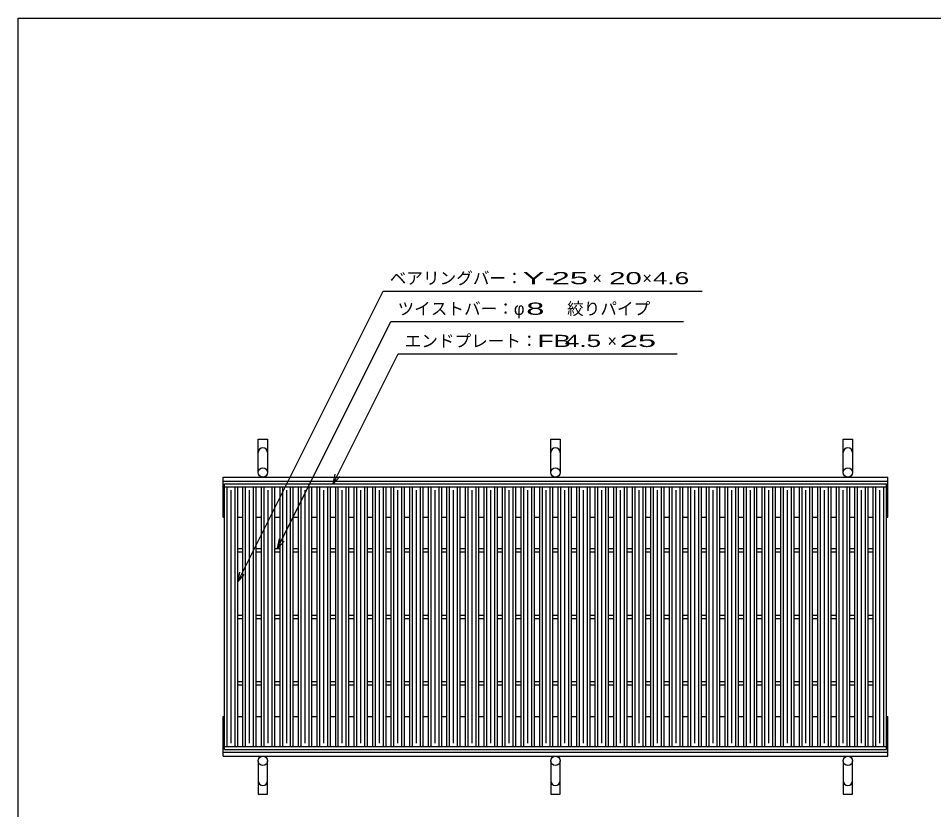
# Model space of a CAD drawing. Units: millimetres, scale not verified. Extents: x -1820 to 1724, y -1285 to 1059.
# Drawn here: x -1736 to -359, y -132 to 1059 of the extents above; entities that cross this region are included whole.
import ezdxf
from ezdxf.enums import TextEntityAlignment as Align

# ---------------------------------------------------------------- set-up
doc = ezdxf.new("R2010")
doc.units = ezdxf.units.MM
doc.header["$LTSCALE"] = 10
for name, color, linetype, lineweight in [('0_2', 150, 'Continuous', 25), ('16', 3, 'Continuous', 25), ('19', 6, 'Continuous', 25), ('22', 2, 'Continuous', 25)]:
    doc.layers.add(name, color=color, linetype=linetype, lineweight=lineweight)
doc.styles.add('ベクトル', font='')
doc.styles.get('ベクトル').set_extended_font_data('ベクトル')

msp = doc.modelspace()

# ---------------------------------------------------------------- linework, layer by layer
at = {"layer": '0_2'}
for p, q in [((-1736, -1141), (-1736, 1059)), ((-1736, 1059), (1724, 1059))]:
    msp.add_line(p, q, dxfattribs=at)
at = {"layer": '16'}
for p, q in [((-1426, 358.5), (-430, 358.5)), ((-1426, 354), (-1426, 358.5)), ((-430, 354), (-430, 358.5)), ((-1426, 354), (-430, 354)), ((-1426, -37), (-1426, 354)), ((-1426, 354), (-1406, 354)), ((-1422, -37), (-1422, 354)), ((-1416, -32), (-1416, 349)), ((-1410, -37), (-1410, 354)), ((-1406, -37), (-1406, 354)), ((-1398.1, -37), (-1398.1, 354)), ((-1398.1, 354), (-1378.1, 354)), ((-1394.1, -37), (-1394.1, 354)), ((-1388.1, -32), (-1388.1, 349)), ((-1382.1, -37), (-1382.1, 354)), ((-1378.1, -37), (-1378.1, 354)), ((-1370.2, -37), (-1370.2, 354)), ((-1370.2, 354), (-1350.2, 354)), ((-1366.2, -37), (-1366.2, 354)), ((-1360.2, -32), (-1360.2, 349)), ((-1354.2, -37), (-1354.2, 354)), ((-1350.2, -37), (-1350.2, 354)), ((-1342.3, -37), (-1342.3, 354)), ((-1342.3, 354), (-1322.3, 354)), ((-1338.3, -37), (-1338.3, 354)), ((-1332.3, -32), (-1332.3, 349)), ((-1326.3, -37), (-1326.3, 354)), ((-1322.3, -37), (-1322.3, 354)), ((-1314.4, -37), (-1314.4, 354)), ((-1314.4, 354), (-1294.4, 354)), ((-1310.4, -37), (-1310.4, 354)), ((-1304.4, -32), (-1304.4, 349)), ((-1298.4, -37), (-1298.4, 354)), ((-1294.4, -37), (-1294.4, 354)), ((-1286.5, -37), (-1286.5, 354)), ((-1286.5, 354), (-1266.5, 354)), ((-1282.5, -37), (-1282.5, 354)), ((-1276.5, -32), (-1276.5, 349)), ((-1270.5, -37), (-1270.5, 354)), ((-1266.5, -37), (-1266.5, 354)), ((-1258.6, -37), (-1258.6, 354)), ((-1258.6, 354), (-1238.6, 354)), ((-1254.6, -37), (-1254.6, 354)), ((-1248.6, -32), (-1248.6, 349)), ((-1242.6, -37), (-1242.6, 354)), ((-1238.6, -37), (-1238.6, 354)), ((-1230.7, -37), (-1230.7, 354)), ((-1230.7, 354), (-1210.7, 354)), ((-1226.7, -37), (-1226.7, 354)), ((-1220.7, -32), (-1220.7, 349)), ((-1214.7, -37), (-1214.7, 354)), ((-1210.7, -37), (-1210.7, 354)), ((-1202.8, -37), (-1202.8, 354)), ((-1202.8, 354), (-1182.8, 354)), ((-1198.8, -37), (-1198.8, 354)), ((-1192.8, -32), (-1192.8, 349)), ((-1186.8, -37), (-1186.8, 354)), ((-1182.8, -37), (-1182.8, 354)), ((-1174.9, -37), (-1174.9, 354)), ((-1174.9, 354), (-1154.9, 354)), ((-1170.9, -37), (-1170.9, 354)), ((-1164.9, -32), (-1164.9, 349)), ((-1158.9, -37), (-1158.9, 354)), ((-1154.9, -37), (-1154.9, 354)), ((-1147, -37), (-1147, 354)), ((-1147, 354), (-1127, 354)), ((-1143, -37), (-1143, 354)), ((-1137, -32), (-1137, 349)), ((-1131, -37), (-1131, 354)), ((-1127, -37), (-1127, 354)), ((-1119.1, -37), (-1119.1, 354)), ((-1119.1, 354), (-1099.1, 354)), ((-1115.1, -37), (-1115.1, 354)), ((-1109.1, -32), (-1109.1, 349)), ((-1103.1, -37), (-1103.1, 354)), ((-1099.1, -37), (-1099.1, 354)), ((-1091.2, -37), (-1091.2, 354)), ((-1091.2, 354), (-1071.2, 354)), ((-1087.2, -37), (-1087.2, 354)), ((-1081.2, -32), (-1081.2, 349)), ((-1075.2, -37), (-1075.2, 354)), ((-1071.2, -37), (-1071.2, 354)), ((-1063.3, -37), (-1063.3, 354)), ((-1063.3, 354), (-1043.3, 354)), ((-1059.3, -37), (-1059.3, 354)), ((-1053.3, -32), (-1053.3, 349)), ((-1047.3, -37), (-1047.3, 354)), ((-1043.3, -37), (-1043.3, 354)), ((-1035.4, -37), (-1035.4, 354)), ((-1035.4, 354), (-1015.4, 354)), ((-1031.4, -37), (-1031.4, 354)), ((-1025.4, -32), (-1025.4, 349)), ((-1019.4, -37), (-1019.4, 354)), ((-1015.4, -37), (-1015.4, 354)), ((-1007.5, -37), (-1007.5, 354)), ((-1007.5, 354), (-987.5, 354)), ((-1003.5, -37), (-1003.5, 354)), ((-997.5, -32), (-997.5, 349)), ((-991.5, -37), (-991.5, 354)), ((-987.5, -37), (-987.5, 354)), ((-979.6, -37), (-979.6, 354)), ((-979.6, 354), (-959.6, 354)), ((-975.6, -37), (-975.6, 354)), ((-969.6, -32), (-969.6, 349)), ((-963.6, -37), (-963.6, 354)), ((-959.6, -37), (-959.6, 354)), ((-951.7, -37), (-951.7, 354)), ((-951.7, 354), (-931.7, 354)), ((-947.7, -37), (-947.7, 354)), ((-941.7, -32), (-941.7, 349)), ((-935.7, -37), (-935.7, 354)), ((-931.7, -37), (-931.7, 354)), ((-923.8, -37), (-923.8, 354)), ((-923.8, 354), (-903.8, 354)), ((-919.8, -37), (-919.8, 354)), ((-913.8, -32), (-913.8, 349)), ((-907.8, -37), (-907.8, 354)), ((-903.8, -37), (-903.8, 354)), ((-895.9, -37), (-895.9, 354)), ((-895.9, 354), (-875.9, 354)), ((-891.9, -37), (-891.9, 354)), ((-885.9, -32), (-885.9, 349)), ((-879.9, -37), (-879.9, 354)), ((-875.9, -37), (-875.9, 354)), ((-868, -37), (-868, 354)), ((-868, 354), (-848, 354)), ((-864, -37), (-864, 354)), ((-858, -32), (-858, 349)), ((-852, -37), (-852, 354)), ((-848, -37), (-848, 354)), ((-840.1, -37), (-840.1, 354)), ((-840.1, 354), (-820.1, 354)), ((-836.1, -37), (-836.1, 354)), ((-830.1, -32), (-830.1, 349)), ((-824.1, -37), (-824.1, 354)), ((-820.1, -37), (-820.1, 354)), ((-812.2, -37), (-812.2, 354)), ((-812.2, 354), (-792.2, 354)), ((-808.2, -37), (-808.2, 354)), ((-802.2, -32), (-802.2, 349)), ((-796.2, -37), (-796.2, 354)), ((-792.2, -37), (-792.2, 354)), ((-784.3, -37), (-784.3, 354)), ((-784.3, 354), (-764.3, 354)), ((-780.3, -37), (-780.3, 354)), ((-774.3, -32), (-774.3, 349)), ((-768.3, -37), (-768.3, 354)), ((-764.3, -37), (-764.3, 354)), ((-756.4, -37), (-756.4, 354)), ((-756.4, 354), (-736.4, 354)), ((-752.4, -37), (-752.4, 354)), ((-746.4, -32), (-746.4, 349)), ((-740.4, -37), (-740.4, 354)), ((-736.4, -37), (-736.4, 354)), ((-728.5, -37), (-728.5, 354)), ((-728.5, 354), (-708.5, 354)), ((-724.5, -37), (-724.5, 354)), ((-718.5, -32), (-718.5, 349)), ((-712.5, -37), (-712.5, 354)), ((-708.5, -37), (-708.5, 354)), ((-700.6, -37), (-700.6, 354)), ((-700.6, 354), (-680.6, 354)), ((-696.6, -37), (-696.6, 354)), ((-690.6, -32), (-690.6, 349)), ((-684.6, -37), (-684.6, 354)), ((-680.6, -37), (-680.6, 354)), ((-672.7, -37), (-672.7, 354)), ((-672.7, 354), (-652.7, 354)), ((-668.7, -37), (-668.7, 354)), ((-662.7, -32), (-662.7, 349)), ((-656.7, -37), (-656.7, 354)), ((-652.7, -37), (-652.7, 354)), ((-644.8, -37), (-644.8, 354)), ((-644.8, 354), (-624.8, 354)), ((-640.8, -37), (-640.8, 354)), ((-634.8, -32), (-634.8, 349)), ((-628.8, -37), (-628.8, 354)), ((-624.8, -37), (-624.8, 354)), ((-616.9, -37), (-616.9, 354)), ((-616.9, 354), (-596.9, 354)), ((-612.9, -37), (-612.9, 354)), ((-606.9, -32), (-606.9, 349)), ((-600.9, -37), (-600.9, 354)), ((-596.9, -37), (-596.9, 354)), ((-589, -37), (-589, 354)), ((-589, 354), (-569, 354)), ((-585, -37), (-585, 354)), ((-579, -32), (-579, 349)), ((-573, -37), (-573, 354)), ((-569, -37), (-569, 354)), ((-561.1, -37), (-561.1, 354)), ((-561.1, 354), (-541.1, 354)), ((-557.1, -37), (-557.1, 354)), ((-551.1, -32), (-551.1, 349)), ((-545.1, -37), (-545.1, 354)), ((-541.1, -37), (-541.1, 354)), ((-533.2, -37), (-533.2, 354)), ((-533.2, 354), (-513.2, 354)), ((-529.2, -37), (-529.2, 354)), ((-523.2, -32), (-523.2, 349)), ((-517.2, -37), (-517.2, 354)), ((-513.2, -37), (-513.2, 354)), ((-505.3, -37), (-505.3, 354)), ((-505.3, 354), (-485.3, 354)), ((-501.3, -37), (-501.3, 354)), ((-495.3, -32), (-495.3, 349)), ((-489.3, -37), (-489.3, 354)), ((-485.3, -37), (-485.3, 354)), ((-477.4, -37), (-477.4, 354)), ((-477.4, 354), (-457.4, 354)), ((-473.4, -37), (-473.4, 354)), ((-467.4, -32), (-467.4, 349)), ((-461.4, -37), (-461.4, 354)), ((-457.4, -37), (-457.4, 354)), ((-450, -37), (-450, 354)), ((-450, 354), (-430, 354)), ((-446, -37), (-446, 354)), ((-440, -32), (-440, 349)), ((-434, -37), (-434, 354)), ((-430, -37), (-430, 354)), ((-1406, 261), (-1398.1, 261)), ((-1406, 256), (-1398.1, 256)), ((-1378.1, 261), (-1370.2, 261)), ((-1378.1, 256), (-1370.2, 256)), ((-1350.2, 261), (-1342.3, 261)), ((-1350.2, 256), (-1342.3, 256)), ((-1322.3, 261), (-1314.4, 261)), ((-1322.3, 256), (-1314.4, 256)), ((-1294.4, 261), (-1286.5, 261)), ((-1294.4, 256), (-1286.5, 256)), ((-1266.5, 261), (-1258.6, 261)), ((-1266.5, 256), (-1258.6, 256)), ((-1238.6, 261), (-1230.7, 261)), ((-1238.6, 256), (-1230.7, 256)), ((-1210.7, 261), (-1202.8, 261)), ((-1210.7, 256), (-1202.8, 256)), ((-1182.8, 261), (-1174.9, 261)), ((-1182.8, 256), (-1174.9, 256)), ((-1154.9, 261), (-1147, 261)), ((-1154.9, 256), (-1147, 256)), ((-1127, 261), (-1119.1, 261)), ((-1127, 256), (-1119.1, 256)), ((-1099.1, 261), (-1091.2, 261)), ((-1099.1, 256), (-1091.2, 256)), ((-1071.2, 261), (-1063.3, 261)), ((-1071.2, 256), (-1063.3, 256)), ((-1043.3, 261), (-1035.4, 261)), ((-1043.3, 256), (-1035.4, 256)), ((-1015.4, 261), (-1007.5, 261)), ((-1015.4, 256), (-1007.5, 256)), ((-987.5, 261), (-979.6, 261)), ((-987.5, 256), (-979.6, 256)), ((-959.6, 261), (-951.7, 261)), ((-959.6, 256), (-951.7, 256)), ((-931.7, 261), (-923.8, 261)), ((-931.7, 256), (-923.8, 256)), ((-903.8, 261), (-895.9, 261)), ((-903.8, 256), (-895.9, 256)), ((-875.9, 261), (-868, 261)), ((-875.9, 256), (-868, 256)), ((-848, 261), (-840.1, 261)), ((-848, 256), (-840.1, 256)), ((-820.1, 261), (-812.2, 261)), ((-820.1, 256), (-812.2, 256)), ((-792.2, 261), (-784.3, 261)), ((-792.2, 256), (-784.3, 256)), ((-764.3, 261), (-756.4, 261)), ((-764.3, 256), (-756.4, 256)), ((-736.4, 261), (-728.5, 261)), ((-736.4, 256), (-728.5, 256)), ((-708.5, 261), (-700.6, 261)), ((-708.5, 256), (-700.6, 256)), ((-680.6, 261), (-672.7, 261)), ((-680.6, 256), (-672.7, 256)), ((-652.7, 261), (-644.8, 261)), ((-652.7, 256), (-644.8, 256)), ((-624.8, 261), (-616.9, 261)), ((-624.8, 256), (-616.9, 256)), ((-596.9, 261), (-589, 261)), ((-596.9, 256), (-589, 256)), ((-569, 261), (-561.1, 261)), ((-569, 256), (-561.1, 256)), ((-541.1, 261), (-533.2, 261)), ((-541.1, 256), (-533.2, 256)), ((-513.2, 261), (-505.3, 261)), ((-513.2, 256), (-505.3, 256)), ((-485.3, 261), (-477.4, 261)), ((-485.3, 256), (-477.4, 256)), ((-457.4, 261), (-449.5, 261)), ((-457.4, 256), (-449.5, 256)), ((-1406, 161), (-1398.1, 161)), ((-1406, 156), (-1398.1, 156)), ((-1378.1, 161), (-1370.2, 161)), ((-1378.1, 156), (-1370.2, 156)), ((-1350.2, 161), (-1342.3, 161)), ((-1350.2, 156), (-1342.3, 156)), ((-1322.3, 161), (-1314.4, 161)), ((-1322.3, 156), (-1314.4, 156)), ((-1294.4, 161), (-1286.5, 161)), ((-1294.4, 156), (-1286.5, 156)), ((-1266.5, 161), (-1258.6, 161)), ((-1266.5, 156), (-1258.6, 156)), ((-1238.6, 161), (-1230.7, 161)), ((-1238.6, 156), (-1230.7, 156)), ((-1210.7, 161), (-1202.8, 161)), ((-1210.7, 156), (-1202.8, 156)), ((-1182.8, 161), (-1174.9, 161)), ((-1182.8, 156), (-1174.9, 156)), ((-1154.9, 161), (-1147, 161)), ((-1154.9, 156), (-1147, 156)), ((-1127, 161), (-1119.1, 161)), ((-1127, 156), (-1119.1, 156)), ((-1099.1, 161), (-1091.2, 161)), ((-1099.1, 156), (-1091.2, 156)), ((-1071.2, 161), (-1063.3, 161)), ((-1071.2, 156), (-1063.3, 156)), ((-1043.3, 161), (-1035.4, 161)), ((-1043.3, 156), (-1035.4, 156)), ((-1015.4, 161), (-1007.5, 161)), ((-1015.4, 156), (-1007.5, 156)), ((-987.5, 161), (-979.6, 161)), ((-987.5, 156), (-979.6, 156)), ((-959.6, 161), (-951.7, 161)), ((-959.6, 156), (-951.7, 156)), ((-931.7, 161), (-923.8, 161)), ((-931.7, 156), (-923.8, 156)), ((-903.8, 161), (-895.9, 161)), ((-903.8, 156), (-895.9, 156)), ((-875.9, 161), (-868, 161)), ((-875.9, 156), (-868, 156)), ((-848, 161), (-840.1, 161)), ((-848, 156), (-840.1, 156)), ((-820.1, 161), (-812.2, 161)), ((-820.1, 156), (-812.2, 156)), ((-792.2, 161), (-784.3, 161)), ((-792.2, 156), (-784.3, 156)), ((-764.3, 161), (-756.4, 161)), ((-764.3, 156), (-756.4, 156)), ((-736.4, 161), (-728.5, 161)), ((-736.4, 156), (-728.5, 156)), ((-708.5, 161), (-700.6, 161)), ((-708.5, 156), (-700.6, 156)), ((-680.6, 161), (-672.7, 161)), ((-680.6, 156), (-672.7, 156)), ((-652.7, 161), (-644.8, 161)), ((-652.7, 156), (-644.8, 156)), ((-624.8, 161), (-616.9, 161)), ((-624.8, 156), (-616.9, 156)), ((-596.9, 161), (-589, 161)), ((-596.9, 156), (-589, 156)), ((-569, 161), (-561.1, 161)), ((-569, 156), (-561.1, 156)), ((-541.1, 161), (-533.2, 161)), ((-541.1, 156), (-533.2, 156)), ((-513.2, 161), (-505.3, 161)), ((-513.2, 156), (-505.3, 156)), ((-485.3, 161), (-477.4, 161)), ((-485.3, 156), (-477.4, 156)), ((-457.4, 161), (-449.5, 161)), ((-457.4, 156), (-449.5, 156)), ((-1406, 61), (-1398.1, 61)), ((-1406, 56), (-1398.1, 56)), ((-1378.1, 61), (-1370.2, 61)), ((-1378.1, 56), (-1370.2, 56)), ((-1350.2, 61), (-1342.3, 61)), ((-1350.2, 56), (-1342.3, 56)), ((-1322.3, 61), (-1314.4, 61)), ((-1322.3, 56), (-1314.4, 56)), ((-1294.4, 61), (-1286.5, 61)), ((-1294.4, 56), (-1286.5, 56)), ((-1266.5, 61), (-1258.6, 61)), ((-1266.5, 56), (-1258.6, 56)), ((-1238.6, 61), (-1230.7, 61)), ((-1238.6, 56), (-1230.7, 56)), ((-1210.7, 61), (-1202.8, 61)), ((-1210.7, 56), (-1202.8, 56)), ((-1182.8, 61), (-1174.9, 61)), ((-1182.8, 56), (-1174.9, 56)), ((-1154.9, 61), (-1147, 61)), ((-1154.9, 56), (-1147, 56)), ((-1127, 61), (-1119.1, 61)), ((-1127, 56), (-1119.1, 56)), ((-1099.1, 61), (-1091.2, 61)), ((-1099.1, 56), (-1091.2, 56)), ((-1071.2, 61), (-1063.3, 61)), ((-1071.2, 56), (-1063.3, 56)), ((-1043.3, 61), (-1035.4, 61)), ((-1043.3, 56), (-1035.4, 56)), ((-1015.4, 61), (-1007.5, 61)), ((-1015.4, 56), (-1007.5, 56)), ((-987.5, 61), (-979.6, 61)), ((-987.5, 56), (-979.6, 56)), ((-959.6, 61), (-951.7, 61)), ((-959.6, 56), (-951.7, 56)), ((-931.7, 61), (-923.8, 61)), ((-931.7, 56), (-923.8, 56)), ((-903.8, 61), (-895.9, 61)), ((-903.8, 56), (-895.9, 56)), ((-875.9, 61), (-868, 61)), ((-875.9, 56), (-868, 56)), ((-848, 61), (-840.1, 61)), ((-848, 56), (-840.1, 56)), ((-820.1, 61), (-812.2, 61)), ((-820.1, 56), (-812.2, 56)), ((-792.2, 61), (-784.3, 61)), ((-792.2, 56), (-784.3, 56)), ((-764.3, 61), (-756.4, 61)), ((-764.3, 56), (-756.4, 56)), ((-736.4, 61), (-728.5, 61)), ((-736.4, 56), (-728.5, 56)), ((-708.5, 61), (-700.6, 61)), ((-708.5, 56), (-700.6, 56)), ((-680.6, 61), (-672.7, 61)), ((-680.6, 56), (-672.7, 56)), ((-652.7, 61), (-644.8, 61)), ((-652.7, 56), (-644.8, 56)), ((-624.8, 61), (-616.9, 61)), ((-624.8, 56), (-616.9, 56)), ((-596.9, 61), (-589, 61)), ((-596.9, 56), (-589, 56)), ((-569, 61), (-561.1, 61)), ((-569, 56), (-561.1, 56)), ((-541.1, 61), (-533.2, 61)), ((-541.1, 56), (-533.2, 56)), ((-513.2, 61), (-505.3, 61)), ((-513.2, 56), (-505.3, 56)), ((-485.3, 61), (-477.4, 61)), ((-485.3, 56), (-477.4, 56)), ((-457.4, 61), (-449.5, 61)), ((-457.4, 56), (-449.5, 56)), ((-1426, -37), (-430, -37)), ((-1426, -41.5), (-1426, -37)), ((-1426, -37), (-1406, -37)), ((-1398.1, -37), (-1378.1, -37)), ((-1370.2, -37), (-1350.2, -37)), ((-1342.3, -37), (-1322.3, -37)), ((-1314.4, -37), (-1294.4, -37)), ((-1286.5, -37), (-1266.5, -37)), ((-1258.6, -37), (-1238.6, -37)), ((-1230.7, -37), (-1210.7, -37)), ((-1202.8, -37), (-1182.8, -37)), ((-1174.9, -37), (-1154.9, -37)), ((-1147, -37), (-1127, -37)), ((-1119.1, -37), (-1099.1, -37)), ((-1091.2, -37), (-1071.2, -37)), ((-1063.3, -37), (-1043.3, -37)), ((-1035.4, -37), (-1015.4, -37)), ((-1007.5, -37), (-987.5, -37)), ((-979.6, -37), (-959.6, -37)), ((-951.7, -37), (-931.7, -37)), ((-923.8, -37), (-903.8, -37)), ((-895.9, -37), (-875.9, -37)), ((-868, -37), (-848, -37)), ((-840.1, -37), (-820.1, -37)), ((-812.2, -37), (-792.2, -37)), ((-784.3, -37), (-764.3, -37)), ((-756.4, -37), (-736.4, -37)), ((-728.5, -37), (-708.5, -37)), ((-700.6, -37), (-680.6, -37)), ((-672.7, -37), (-652.7, -37)), ((-644.8, -37), (-624.8, -37)), ((-616.9, -37), (-596.9, -37)), ((-589, -37), (-569, -37)), ((-561.1, -37), (-541.1, -37)), ((-533.2, -37), (-513.2, -37)), ((-505.3, -37), (-485.3, -37)), ((-477.4, -37), (-457.4, -37)), ((-450, -37), (-430, -37)), ((-430, -41.5), (-430, -37)), ((-1426, -41.5), (-430, -41.5))]:
    msp.add_line(p, q, dxfattribs=at)
at = {"layer": '19'}
for p, q in [((-1375, 375.5), (-1375, 425.5)), ((-1375, 425.5), (-1361, 425.5)), ((-1361, 425.5), (-1361, 375.5)), ((-935, 375.5), (-935, 425.5)), ((-935, 425.5), (-921, 425.5)), ((-921, 425.5), (-921, 375.5)), ((-495, 375.5), (-495, 425.5)), ((-495, 425.5), (-481, 425.5)), ((-481, 425.5), (-481, 375.5)), ((-1428, 368.5), (-428, 368.5)), ((-1428, 308.5), (-1428, 368.5)), ((-1428, 362.5), (-428, 362.5)), ((-428, 308.5), (-428, 368.5)), ((-1428, 308.5), (-1426, 308.5)), ((-1406, 308.5), (-1398.1, 308.5)), ((-1378.1, 308.5), (-1370.2, 308.5)), ((-1350.2, 308.5), (-1342.3, 308.5)), ((-1322.3, 308.5), (-1314.4, 308.5)), ((-1294.4, 308.5), (-1286.5, 308.5)), ((-1266.5, 308.5), (-1258.6, 308.5)), ((-1238.6, 308.5), (-1230.7, 308.5)), ((-1210.7, 308.5), (-1202.8, 308.5)), ((-1182.8, 308.5), (-1174.9, 308.5)), ((-1154.9, 308.5), (-1147, 308.5)), ((-1127, 308.5), (-1119.1, 308.5)), ((-1099.1, 308.5), (-1091.2, 308.5)), ((-1071.2, 308.5), (-1063.3, 308.5)), ((-1043.3, 308.5), (-1035.4, 308.5)), ((-1015.4, 308.5), (-1007.5, 308.5)), ((-987.5, 308.5), (-979.6, 308.5)), ((-959.6, 308.5), (-951.7, 308.5)), ((-931.7, 308.5), (-923.8, 308.5)), ((-903.8, 308.5), (-895.9, 308.5)), ((-875.9, 308.5), (-868, 308.5)), ((-848, 308.5), (-840.1, 308.5)), ((-820.1, 308.5), (-812.2, 308.5)), ((-792.2, 308.5), (-784.3, 308.5)), ((-764.3, 308.5), (-756.4, 308.5)), ((-736.4, 308.5), (-728.5, 308.5)), ((-708.5, 308.5), (-700.6, 308.5)), ((-680.6, 308.5), (-672.7, 308.5)), ((-652.7, 308.5), (-644.8, 308.5)), ((-624.8, 308.5), (-616.9, 308.5)), ((-596.9, 308.5), (-589, 308.5)), ((-569, 308.5), (-561.1, 308.5)), ((-541.1, 308.5), (-533.7, 308.5)), ((-513.2, 308.5), (-505.8, 308.5)), ((-485.3, 308.5), (-477.9, 308.5)), ((-457.4, 308.5), (-450, 308.5)), ((-430, 308.5), (-428, 308.5)), ((-1428, -51.5), (-1428, 8.5)), ((-1428, 8.5), (-1426, 8.5)), ((-1406, 8.5), (-1398.1, 8.5)), ((-1378.1, 8.5), (-1370.2, 8.5)), ((-1350.2, 8.5), (-1342.3, 8.5)), ((-1322.3, 8.5), (-1314.4, 8.5)), ((-1294.4, 8.5), (-1286.5, 8.5)), ((-1266.5, 8.5), (-1258.6, 8.5)), ((-1238.6, 8.5), (-1230.7, 8.5)), ((-1210.7, 8.5), (-1202.8, 8.5)), ((-1182.8, 8.5), (-1174.9, 8.5)), ((-1154.9, 8.5), (-1147, 8.5)), ((-1127, 8.5), (-1119.1, 8.5)), ((-1099.1, 8.5), (-1091.2, 8.5)), ((-1071.2, 8.5), (-1063.3, 8.5)), ((-1043.3, 8.5), (-1035.4, 8.5)), ((-1015.4, 8.5), (-1007.5, 8.5)), ((-987.5, 8.5), (-979.6, 8.5)), ((-959.6, 8.5), (-951.7, 8.5)), ((-931.7, 8.5), (-923.8, 8.5)), ((-903.8, 8.5), (-895.9, 8.5)), ((-875.9, 8.5), (-868, 8.5)), ((-848, 8.5), (-840.1, 8.5)), ((-820.1, 8.5), (-812.2, 8.5)), ((-792.2, 8.5), (-784.3, 8.5)), ((-764.3, 8.5), (-756.4, 8.5)), ((-736.4, 8.5), (-728.5, 8.5)), ((-708.5, 8.5), (-700.6, 8.5)), ((-680.6, 8.5), (-672.7, 8.5)), ((-652.7, 8.5), (-644.8, 8.5)), ((-624.8, 8.5), (-616.9, 8.5)), ((-596.9, 8.5), (-589, 8.5)), ((-569, 8.5), (-561.1, 8.5)), ((-541.1, 8.5), (-533.7, 8.5)), ((-513.2, 8.5), (-505.8, 8.5)), ((-485.3, 8.5), (-477.9, 8.5)), ((-457.4, 8.5), (-450, 8.5)), ((-430, 8.5), (-428, 8.5)), ((-428, -51.5), (-428, 8.5)), ((-1428, -45.5), (-428, -45.5)), ((-1428, -51.5), (-428, -51.5)), ((-1375, -58.5), (-1375, -108.5)), ((-1361, -108.5), (-1361, -58.5)), ((-935, -58.5), (-935, -108.5)), ((-921, -108.5), (-921, -58.5)), ((-495, -58.5), (-495, -108.5)), ((-481, -108.5), (-481, -58.5)), ((-1375, -108.5), (-1361, -108.5)), ((-935, -108.5), (-921, -108.5)), ((-495, -108.5), (-481, -108.5))]:
    msp.add_line(p, q, dxfattribs=at)
for centre in [(-1368, 375.5), (-928, 375.5), (-488, 375.5), (-1368, -58.5), (-928, -58.5), (-488, -58.5)]:
    msp.add_circle(centre, 7, dxfattribs=at)
for centre, start, end in [((-1368, 405.5), 0, 180), ((-928, 405.5), 0, 180), ((-488, 405.5), 0, 180), ((-1368, -88.5), 180, 0), ((-928, -88.5), 180, 0), ((-488, -88.5), 180, 0)]:
    msp.add_arc(centre, 7, start, end, dxfattribs=at)
at = {"layer": '22', "color": 4}
for p, q in [((-1406, 211), (-1187.25, 648.5)), ((-1187.25, 648.5), (-707.25, 648.5)), ((-1346.25, 261), (-1175.5, 602.5)), ((-1175.5, 602.5), (-735.5, 602.5)), ((-1262.55, 358.5), (-1164.8, 554)), ((-1164.8, 554), (-744.8, 554)), ((-1262.55, 358.5), (-1259.55, 373.1)), ((-1262.55, 358.5), (-1252.55, 369.5)), ((-1346.25, 261), (-1343.25, 275.6)), ((-1346.25, 261), (-1336.25, 272)), ((-1406, 211), (-1403, 225.6)), ((-1406, 211), (-1396, 222))]:
    msp.add_line(p, q, dxfattribs=at)

# ---------------------------------------------------------------- texts
at = {"layer": '22', "style": 'ベクトル'}
for s, p in [('ベアリングバー：', (-1177.25, 668)), ('×', (-872.25, 668)), ('×', (-797.25, 668)), ('絞りパイプ', (-910.5, 622)), ('ツイストバー：', (-1165.5, 622)), ('φ', (-990.5, 622)), ('エンドプレート：', (-1154.8, 573.5)), ('×', (-849.8, 573.5))]:
    msp.add_text(s, height=18.33, dxfattribs=at).set_placement(p, align=Align.MIDDLE_LEFT)
for s, width, p in [('Y-', 2, (-977.25, 668)), (' 25 ', 2, (-947.25, 668)), ('20', 1.8, (-847.25, 668)), (' 4.6 ', 1.6, (-792.25, 668)), (' 8 ', 2, (-985.5, 622)), ('FB', 1.6, (-954.8, 573.5)), (' 4.5 ', 1.6, (-924.8, 573.5)), (' 25 ', 2, (-844.8, 573.5))]:
    msp.add_text(s, height=18.33, dxfattribs=dict(at, width=width)).set_placement(p, align=Align.MIDDLE_LEFT)

doc.saveas('drawing.dxf')
